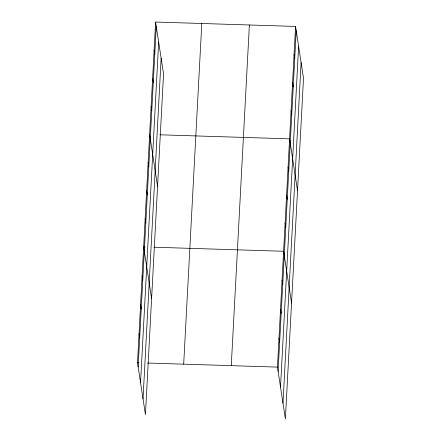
<?xml version="1.0" encoding="UTF-8"?>
<svg xmlns="http://www.w3.org/2000/svg" width="441" height="441" viewBox="0 0 441 441"><rect width="100%" height="100%" fill="white"/><g stroke="black" fill="none" stroke-linecap="round" stroke-linejoin="round"><path stroke-width="0.66" d="M155.612 22.05L163.545 73.901L145.436 414.573L137.498 362.723L155.612 22.05L295.564 26.427L303.502 78.278L285.388 418.95L277.455 367.099L295.564 26.427M138.149 366.962L156.257 26.289M140.552 382.678L158.666 42M143.027 398.862L161.141 58.19M183.688 364.167L201.796 23.494M231.271 365.655L249.38 24.983M278.106 371.339L296.214 30.666M280.509 387.049L298.618 46.377M282.984 403.239L301.098 62.561M159.824 134.792L289.588 138.849L297.521 190.699M145.017 246.938L143.656 246.894L151.594 298.744M153.848 247.214L283.613 251.271L291.545 303.121M137.498 362.723L138.86 362.767M147.685 363.042L277.455 367.099M294.07 54.53L294.72 58.769M292.576 82.638L293.226 86.877M291.082 110.741L291.733 114.98M288.094 166.952L288.745 171.191M286.6 195.06L287.251 199.299M285.107 223.163L285.757 227.402M282.075 280.228L282.72 284.467M280.531 309.185L281.182 313.424M278.993 338.142L279.644 342.381M154.118 50.158L154.763 54.392M152.625 78.261L153.27 82.5M151.131 106.369L151.776 110.603M149.637 134.472L157.569 186.323M148.143 162.58L148.788 166.819M146.644 190.683L147.294 194.922M145.15 218.791L145.8 223.03M142.118 275.851L142.768 280.09M140.58 304.808L141.225 309.047M139.042 333.765L139.687 338.004"/></g></svg>
